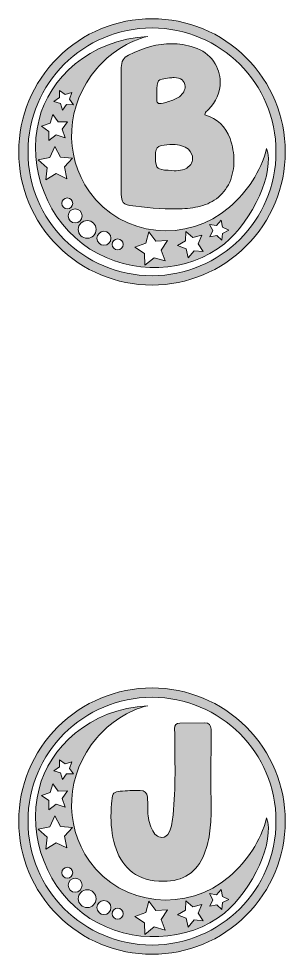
# Model space of a CAD drawing. Header units: inches. Extents: x 0.5 to 37.5, y -17.5 to -0.5.
# Drawn here: x 5.51 to 7.49, y -7.49 to -0.51 of the extents above; entities that cross this region are included whole.
import ezdxf

# ---------------------------------------------------------------- set-up
doc = ezdxf.new("R2010")
doc.units = ezdxf.units.IN
doc.header["$MEASUREMENT"] = 0
doc.layers.add('Layer 1', color=7, linetype='Continuous')

# ---------------------------------------------------------------- blocks, each defined once
blk = doc.blocks.new('block 35')
at = {"layer": 'Layer 1', "true_color": 0xdaaa6d}
h = blk.add_hatch(color=43, dxfattribs=at)
h.dxf.hatch_style = 2
edge = h.paths.add_edge_path()
edge.add_spline(control_points=[(7.2033, -5.7966), (7.0155, -5.6088), (6.7657, -5.5053), (6.5, -5.5053), (6.2343, -5.5053), (5.9845, -5.6088), (5.7966, -5.7966), (5.6088, -5.9845), (5.5053, -6.2343), (5.5053, -6.5), (5.5053, -6.7657), (5.6088, -7.0155), (5.7966, -7.2033), (5.9845, -7.3912), (6.2343, -7.4947), (6.5, -7.4947), (6.7657, -7.4947), (7.0155, -7.3912), (7.2033, -7.2033), (7.3912, -7.0155), (7.4947, -6.7657), (7.4947, -6.5), (7.4947, -6.2343), (7.3912, -5.9845), (7.2033, -5.7966)], knot_values=[0, 0, 0, 0, 1, 1, 1, 2, 2, 2, 3, 3, 3, 4, 4, 4, 5, 5, 5, 6, 6, 6, 7, 7, 7, 8, 8, 8, 8], degree=3, periodic=1)
edge = h.paths.add_edge_path()
edge.add_spline(control_points=[(6.5, -7.4254), (5.9889, -7.4254), (5.5746, -7.0111), (5.5746, -6.5), (5.5746, -5.9889), (5.9889, -5.5746), (6.5, -5.5746), (7.0111, -5.5746), (7.4254, -5.9889), (7.4254, -6.5), (7.4254, -7.0111), (7.0111, -7.4254), (6.5, -7.4254)], knot_values=[0, 0, 0, 0, 1, 1, 1, 2, 2, 2, 3, 3, 3, 4, 4, 4, 4], degree=3, periodic=1)
h = blk.add_hatch(color=43, dxfattribs=at)
h.dxf.hatch_style = 2
edge = h.paths.add_edge_path()
edge.add_spline(control_points=[(7.3557, -6.4749), (7.3103, -6.6525), (7.2129, -6.7943), (7.0777, -6.9133), (6.7665, -7.1872), (6.2717, -7.136), (6.034, -6.7998), (5.8381, -6.5227), (5.8574, -6.1491), (6.0875, -5.878), (6.1803, -5.7687), (6.3257, -5.6687), (6.4691, -5.6378), (6.0299, -5.6613), (5.7339, -5.9545), (5.6569, -6.2583), (5.5648, -6.6213), (5.7211, -7.0226), (6.037, -7.2261), (6.3434, -7.4233), (6.7691, -7.4066), (7.0403, -7.1867), (7.2528, -7.0144), (7.4189, -6.6419), (7.3557, -6.4749)], knot_values=[0, 0, 0, 0, 1, 1, 1, 2, 2, 2, 3, 3, 3, 4, 4, 4, 5, 5, 5, 6, 6, 6, 7, 7, 7, 8, 8, 8, 8], degree=3, periodic=1)
h.paths.add_polyline_path([(5.8097, -6.0408), (5.8514, -6.0725), (5.9011, -6.0561), (5.8839, -6.1055), (5.9148, -6.1477), (5.8625, -6.1466), (5.8319, -6.1891), (5.8168, -6.139), (5.7669, -6.123), (5.8099, -6.0931)])
h.paths.add_polyline_path([(5.7399, -6.2867), (5.7596, -6.2207), (5.8, -6.2765), (5.8689, -6.2748), (5.8283, -6.3305), (5.8511, -6.3955), (5.7856, -6.374), (5.7309, -6.4158), (5.731, -6.347), (5.6744, -6.3078)])
h.paths.add_polyline_path([(5.7073, -6.7082), (5.718, -6.6194), (5.6509, -6.5602), (5.7387, -6.543), (5.7742, -6.4609), (5.8177, -6.5391), (5.9067, -6.5475), (5.8459, -6.613), (5.8654, -6.7003), (5.7842, -6.6627)])
edge = h.paths.add_edge_path()
edge.add_spline(control_points=[(5.8263, -6.8854), (5.8263, -6.8628), (5.8447, -6.8444), (5.8673, -6.8444), (5.89, -6.8444), (5.9083, -6.8628), (5.9083, -6.8854), (5.9083, -6.9081), (5.89, -6.9264), (5.8673, -6.9264), (5.8447, -6.9264), (5.8263, -6.9081), (5.8263, -6.8854)], knot_values=[0, 0, 0, 0, 1, 1, 1, 2, 2, 2, 3, 3, 3, 4, 4, 4, 4], degree=3, periodic=1)
edge = h.paths.add_edge_path()
edge.add_spline(control_points=[(5.874, -6.9788), (5.874, -6.9499), (5.8974, -6.9264), (5.9263, -6.9264), (5.9553, -6.9264), (5.9787, -6.9499), (5.9787, -6.9788), (5.9787, -7.0077), (5.9553, -7.0312), (5.9263, -7.0312), (5.8974, -7.0312), (5.874, -7.0077), (5.874, -6.9788)], knot_values=[0, 0, 0, 0, 1, 1, 1, 2, 2, 2, 3, 3, 3, 4, 4, 4, 4], degree=3, periodic=1)
edge = h.paths.add_edge_path()
edge.add_spline(control_points=[(6.0165, -7.1459), (5.9797, -7.1459), (5.9499, -7.116), (5.9499, -7.0793), (5.9499, -7.0425), (5.9797, -7.0127), (6.0165, -7.0127), (6.0533, -7.0127), (6.0831, -7.0425), (6.0831, -7.0793), (6.0831, -7.116), (6.0533, -7.1459), (6.0165, -7.1459)], knot_values=[0, 0, 0, 0, 1, 1, 1, 2, 2, 2, 3, 3, 3, 4, 4, 4, 4], degree=3, periodic=1)
edge = h.paths.add_edge_path()
edge.add_spline(control_points=[(6.1416, -7.1982), (6.1126, -7.1982), (6.0892, -7.1748), (6.0892, -7.1459), (6.0892, -7.1169), (6.1126, -7.0935), (6.1416, -7.0935), (6.1705, -7.0935), (6.1939, -7.1169), (6.1939, -7.1459), (6.1939, -7.1748), (6.1705, -7.1982), (6.1416, -7.1982)], knot_values=[0, 0, 0, 0, 1, 1, 1, 2, 2, 2, 3, 3, 3, 4, 4, 4, 4], degree=3, periodic=1)
edge = h.paths.add_edge_path()
edge.add_spline(control_points=[(6.2436, -7.2326), (6.2209, -7.2326), (6.2026, -7.2142), (6.2026, -7.1916), (6.2026, -7.1689), (6.2209, -7.1506), (6.2436, -7.1506), (6.2662, -7.1506), (6.2846, -7.1689), (6.2846, -7.1916), (6.2846, -7.2142), (6.2662, -7.2326), (6.2436, -7.2326)], knot_values=[0, 0, 0, 0, 1, 1, 1, 2, 2, 2, 3, 3, 3, 4, 4, 4, 4], degree=3, periodic=1)
h.paths.add_polyline_path([(6.5989, -7.3153), (6.515, -7.2908), (6.4473, -7.346), (6.4447, -7.2587), (6.3713, -7.2114), (6.4535, -7.1819), (6.4758, -7.0975), (6.5292, -7.1666), (6.6164, -7.1617), (6.5673, -7.2339)])
h.paths.add_polyline_path([(6.8141, -7.2385), (6.7704, -7.2917), (6.7547, -7.2247), (6.6906, -7.1996), (6.7495, -7.1639), (6.7536, -7.0952), (6.8057, -7.1403), (6.8723, -7.1229), (6.8456, -7.1863), (6.8827, -7.2443)])
h.paths.add_polyline_path([(7.0265, -7.1089), (7.0203, -7.1608), (6.9828, -7.1243), (6.9315, -7.1344), (6.9547, -7.0875), (6.9292, -7.0417), (6.981, -7.0493), (7.0166, -7.0109), (7.0254, -7.0625), (7.0729, -7.0845)])
at = {"layer": 'Layer 1', "lineweight": 0}
for points in [[(5.8097, -6.0408), (5.8514, -6.0725), (5.9011, -6.0561), (5.8839, -6.1055), (5.9148, -6.1477), (5.8625, -6.1466), (5.8319, -6.1891), (5.8168, -6.139), (5.7669, -6.123), (5.8099, -6.0931), (5.8097, -6.0408)], [(5.7399, -6.2867), (5.7596, -6.2207), (5.8, -6.2765), (5.8689, -6.2748), (5.8283, -6.3305), (5.8511, -6.3955), (5.7856, -6.374), (5.7309, -6.4158), (5.731, -6.347), (5.6744, -6.3078), (5.7399, -6.2867)], [(5.7073, -6.7082), (5.718, -6.6194), (5.6509, -6.5602), (5.7387, -6.543), (5.7742, -6.4609), (5.8177, -6.5391), (5.9067, -6.5475), (5.8459, -6.613), (5.8654, -6.7003), (5.7842, -6.6627), (5.7073, -6.7082)], [(7.0265, -7.1089), (7.0203, -7.1608), (6.9828, -7.1243), (6.9315, -7.1344), (6.9547, -7.0875), (6.9292, -7.0417), (6.981, -7.0493), (7.0166, -7.0109), (7.0254, -7.0625), (7.0729, -7.0845), (7.0265, -7.1089)], [(6.5989, -7.3153), (6.515, -7.2908), (6.4473, -7.346), (6.4447, -7.2587), (6.3713, -7.2114), (6.4535, -7.1819), (6.4758, -7.0975), (6.5292, -7.1666), (6.6164, -7.1617), (6.5673, -7.2339), (6.5989, -7.3153)], [(6.8141, -7.2385), (6.7704, -7.2917), (6.7547, -7.2247), (6.6906, -7.1996), (6.7495, -7.1639), (6.7536, -7.0952), (6.8057, -7.1403), (6.8723, -7.1229), (6.8456, -7.1863), (6.8827, -7.2443), (6.8141, -7.2385)]]:
    blk.add_lwpolyline(points, dxfattribs=at)
for points, knots in [([(7.2033, -5.7966), (7.0155, -5.6088), (6.7657, -5.5053), (6.5, -5.5053), (6.2343, -5.5053), (5.9845, -5.6088), (5.7966, -5.7966), (5.6088, -5.9845), (5.5053, -6.2343), (5.5053, -6.5), (5.5053, -6.7657), (5.6088, -7.0155), (5.7966, -7.2033), (5.9845, -7.3912), (6.2343, -7.4947), (6.5, -7.4947), (6.7657, -7.4947), (7.0155, -7.3912), (7.2033, -7.2033), (7.3912, -7.0155), (7.4947, -6.7657), (7.4947, -6.5), (7.4947, -6.2343), (7.3912, -5.9845), (7.2033, -5.7966)], [0, 0, 0, 0, 1, 1, 1, 2, 2, 2, 3, 3, 3, 4, 4, 4, 5, 5, 5, 6, 6, 6, 7, 7, 7, 8, 8, 8, 8]), ([(6.5, -7.4254), (5.9889, -7.4254), (5.5746, -7.0111), (5.5746, -6.5), (5.5746, -5.9889), (5.9889, -5.5746), (6.5, -5.5746), (7.0111, -5.5746), (7.4254, -5.9889), (7.4254, -6.5), (7.4254, -7.0111), (7.0111, -7.4254), (6.5, -7.4254)], [0, 0, 0, 0, 1, 1, 1, 2, 2, 2, 3, 3, 3, 4, 4, 4, 4]), ([(7.3557, -6.4749), (7.3103, -6.6525), (7.2129, -6.7943), (7.0777, -6.9133), (6.7665, -7.1872), (6.2717, -7.136), (6.034, -6.7998), (5.8381, -6.5227), (5.8574, -6.1491), (6.0875, -5.878), (6.1803, -5.7687), (6.3257, -5.6687), (6.4691, -5.6378), (6.0299, -5.6613), (5.7339, -5.9545), (5.6569, -6.2583), (5.5648, -6.6213), (5.7211, -7.0226), (6.037, -7.2261), (6.3434, -7.4233), (6.7691, -7.4066), (7.0403, -7.1867), (7.2528, -7.0144), (7.4189, -6.6419), (7.3557, -6.4749)], [0, 0, 0, 0, 1, 1, 1, 2, 2, 2, 3, 3, 3, 4, 4, 4, 5, 5, 5, 6, 6, 6, 7, 7, 7, 8, 8, 8, 8]), ([(5.8263, -6.8854), (5.8263, -6.8628), (5.8447, -6.8444), (5.8673, -6.8444), (5.89, -6.8444), (5.9083, -6.8628), (5.9083, -6.8854), (5.9083, -6.9081), (5.89, -6.9264), (5.8673, -6.9264), (5.8447, -6.9264), (5.8263, -6.9081), (5.8263, -6.8854)], [0, 0, 0, 0, 1, 1, 1, 2, 2, 2, 3, 3, 3, 4, 4, 4, 4]), ([(5.874, -6.9788), (5.874, -6.9499), (5.8974, -6.9264), (5.9263, -6.9264), (5.9553, -6.9264), (5.9787, -6.9499), (5.9787, -6.9788), (5.9787, -7.0077), (5.9553, -7.0312), (5.9263, -7.0312), (5.8974, -7.0312), (5.874, -7.0077), (5.874, -6.9788)], [0, 0, 0, 0, 1, 1, 1, 2, 2, 2, 3, 3, 3, 4, 4, 4, 4]), ([(6.0165, -7.1459), (5.9797, -7.1459), (5.9499, -7.116), (5.9499, -7.0793), (5.9499, -7.0425), (5.9797, -7.0127), (6.0165, -7.0127), (6.0533, -7.0127), (6.0831, -7.0425), (6.0831, -7.0793), (6.0831, -7.116), (6.0533, -7.1459), (6.0165, -7.1459)], [0, 0, 0, 0, 1, 1, 1, 2, 2, 2, 3, 3, 3, 4, 4, 4, 4]), ([(6.1416, -7.1982), (6.1126, -7.1982), (6.0892, -7.1748), (6.0892, -7.1459), (6.0892, -7.1169), (6.1126, -7.0935), (6.1416, -7.0935), (6.1705, -7.0935), (6.1939, -7.1169), (6.1939, -7.1459), (6.1939, -7.1748), (6.1705, -7.1982), (6.1416, -7.1982)], [0, 0, 0, 0, 1, 1, 1, 2, 2, 2, 3, 3, 3, 4, 4, 4, 4]), ([(6.2436, -7.2326), (6.2209, -7.2326), (6.2026, -7.2142), (6.2026, -7.1916), (6.2026, -7.1689), (6.2209, -7.1506), (6.2436, -7.1506), (6.2662, -7.1506), (6.2846, -7.1689), (6.2846, -7.1916), (6.2846, -7.2142), (6.2662, -7.2326), (6.2436, -7.2326)], [0, 0, 0, 0, 1, 1, 1, 2, 2, 2, 3, 3, 3, 4, 4, 4, 4])]:
    blk.add_open_spline(points, degree=3, knots=knots, dxfattribs=at)
blk = doc.blocks.new('block 34')
at = {"layer": 'Layer 1', "true_color": 0xdaaa6d}
h = blk.add_hatch(color=43, dxfattribs=at)
h.dxf.hatch_style = 2
edge = h.paths.add_edge_path()
edge.add_spline(control_points=[(6.3552, -6.883), (6.298, -6.8386), (6.2568, -6.7799), (6.2317, -6.7069), (6.2065, -6.634), (6.1939, -6.5541), (6.1939, -6.4673), (6.1939, -6.3667), (6.2013, -6.308), (6.2161, -6.2912), (6.225, -6.2823), (6.2403, -6.2774), (6.262, -6.2764), (6.3103, -6.2725), (6.3601, -6.2705), (6.4114, -6.2705), (6.4449, -6.2705), (6.4632, -6.2873), (6.4662, -6.3208), (6.4681, -6.3465), (6.4691, -6.3721), (6.4691, -6.3977), (6.4691, -6.3977), (6.4691, -6.4273), (6.4691, -6.4273), (6.4691, -6.4727), (6.4787, -6.5163), (6.498, -6.5583), (6.5172, -6.6002), (6.5426, -6.6211), (6.5741, -6.6211), (6.5958, -6.6211), (6.6141, -6.6078), (6.6289, -6.5812), (6.6456, -6.5398), (6.655, -6.4969), (6.657, -6.4525), (6.6669, -6.3509), (6.6718, -6.2493), (6.6718, -6.1477), (6.6718, -6.0343), (6.6708, -5.9214), (6.6688, -5.8089), (6.6688, -5.7823), (6.6821, -5.7685), (6.7088, -5.7675), (6.7088, -5.7675), (6.8952, -5.766), (6.8952, -5.766), (6.9248, -5.766), (6.94, -5.7813), (6.941, -5.8119), (6.941, -5.8119), (6.9396, -6.2172), (6.9396, -6.2172), (6.9396, -6.2172), (6.9425, -6.3963), (6.9425, -6.3963), (6.9425, -6.4545), (6.939, -6.5131), (6.9322, -6.5723), (6.9253, -6.6315), (6.9109, -6.6897), (6.8893, -6.7469), (6.835, -6.882), (6.7339, -6.9496), (6.586, -6.9496), (6.4893, -6.9496), (6.4124, -6.9274), (6.3552, -6.883)], knot_values=[0, 0, 0, 0, 1, 1, 1, 2, 2, 2, 3, 3, 3, 4, 4, 4, 5, 5, 5, 6, 6, 6, 7, 7, 7, 8, 8, 8, 9, 9, 9, 10, 10, 10, 11, 11, 11, 12, 12, 12, 13, 13, 13, 14, 14, 14, 15, 15, 15, 16, 16, 16, 17, 17, 17, 18, 18, 18, 19, 19, 19, 20, 20, 20, 21, 21, 21, 22, 22, 22, 23, 23, 23, 23], degree=3, periodic=1)
at = {"layer": 'Layer 1', "lineweight": 0}
blk.add_open_spline([(6.3552, -6.883), (6.298, -6.8386), (6.2568, -6.7799), (6.2317, -6.7069), (6.2065, -6.634), (6.1939, -6.5541), (6.1939, -6.4673), (6.1939, -6.3667), (6.2013, -6.308), (6.2161, -6.2912), (6.225, -6.2823), (6.2403, -6.2774), (6.262, -6.2764), (6.3103, -6.2725), (6.3601, -6.2705), (6.4114, -6.2705), (6.4449, -6.2705), (6.4632, -6.2873), (6.4662, -6.3208), (6.4681, -6.3465), (6.4691, -6.3721), (6.4691, -6.3977), (6.4691, -6.3977), (6.4691, -6.4273), (6.4691, -6.4273), (6.4691, -6.4727), (6.4787, -6.5163), (6.498, -6.5583), (6.5172, -6.6002), (6.5426, -6.6211), (6.5741, -6.6211), (6.5958, -6.6211), (6.6141, -6.6078), (6.6289, -6.5812), (6.6456, -6.5398), (6.655, -6.4969), (6.657, -6.4525), (6.6669, -6.3509), (6.6718, -6.2493), (6.6718, -6.1477), (6.6718, -6.0343), (6.6708, -5.9214), (6.6688, -5.8089), (6.6688, -5.7823), (6.6821, -5.7685), (6.7088, -5.7675), (6.7088, -5.7675), (6.8952, -5.766), (6.8952, -5.766), (6.9248, -5.766), (6.94, -5.7813), (6.941, -5.8119), (6.941, -5.8119), (6.9396, -6.2172), (6.9396, -6.2172), (6.9396, -6.2172), (6.9425, -6.3963), (6.9425, -6.3963), (6.9425, -6.4545), (6.939, -6.5131), (6.9322, -6.5723), (6.9253, -6.6315), (6.9109, -6.6897), (6.8893, -6.7469), (6.835, -6.882), (6.7339, -6.9496), (6.586, -6.9496), (6.4893, -6.9496), (6.4124, -6.9274), (6.3552, -6.883)], degree=3, knots=[0, 0, 0, 0, 1, 1, 1, 2, 2, 2, 3, 3, 3, 4, 4, 4, 5, 5, 5, 6, 6, 6, 7, 7, 7, 8, 8, 8, 9, 9, 9, 10, 10, 10, 11, 11, 11, 12, 12, 12, 13, 13, 13, 14, 14, 14, 15, 15, 15, 16, 16, 16, 17, 17, 17, 18, 18, 18, 19, 19, 19, 20, 20, 20, 21, 21, 21, 22, 22, 22, 23, 23, 23, 23], dxfattribs=at)
at = {"layer": 'Layer 1'}
blk.add_blockref('block 35', (0, 0), dxfattribs=at)
blk = doc.blocks.new('block 51')
at = {"layer": 'Layer 1', "true_color": 0xdaaa6d}
h = blk.add_hatch(color=43, dxfattribs=at)
h.dxf.hatch_style = 2
edge = h.paths.add_edge_path()
edge.add_spline(control_points=[(7.2033, -0.7966), (7.0155, -0.6088), (6.7657, -0.5053), (6.5, -0.5053), (6.2343, -0.5053), (5.9845, -0.6088), (5.7966, -0.7966), (5.6088, -0.9845), (5.5053, -1.2343), (5.5053, -1.5), (5.5053, -1.7657), (5.6088, -2.0155), (5.7966, -2.2033), (5.9845, -2.3912), (6.2343, -2.4947), (6.5, -2.4947), (6.7657, -2.4947), (7.0155, -2.3912), (7.2033, -2.2033), (7.3912, -2.0155), (7.4947, -1.7657), (7.4947, -1.5), (7.4947, -1.2343), (7.3912, -0.9845), (7.2033, -0.7966)], knot_values=[0, 0, 0, 0, 1, 1, 1, 2, 2, 2, 3, 3, 3, 4, 4, 4, 5, 5, 5, 6, 6, 6, 7, 7, 7, 8, 8, 8, 8], degree=3, periodic=1)
edge = h.paths.add_edge_path()
edge.add_spline(control_points=[(6.5, -2.4254), (5.9889, -2.4254), (5.5746, -2.0111), (5.5746, -1.5), (5.5746, -0.9889), (5.9889, -0.5746), (6.5, -0.5746), (7.0111, -0.5746), (7.4254, -0.9889), (7.4254, -1.5), (7.4254, -2.0111), (7.0111, -2.4254), (6.5, -2.4254)], knot_values=[0, 0, 0, 0, 1, 1, 1, 2, 2, 2, 3, 3, 3, 4, 4, 4, 4], degree=3, periodic=1)
h = blk.add_hatch(color=43, dxfattribs=at)
h.dxf.hatch_style = 2
edge = h.paths.add_edge_path()
edge.add_spline(control_points=[(7.3557, -1.4749), (7.3103, -1.6525), (7.2129, -1.7943), (7.0777, -1.9133), (6.7665, -2.1872), (6.2717, -2.136), (6.034, -1.7998), (5.8381, -1.5227), (5.8574, -1.1491), (6.0875, -0.878), (6.1803, -0.7687), (6.3257, -0.6687), (6.4691, -0.6378), (6.0299, -0.6613), (5.7339, -0.9545), (5.6569, -1.2583), (5.5648, -1.6213), (5.7211, -2.0226), (6.037, -2.2261), (6.3434, -2.4233), (6.7691, -2.4066), (7.0403, -2.1867), (7.2528, -2.0144), (7.4189, -1.6419), (7.3557, -1.4749)], knot_values=[0, 0, 0, 0, 1, 1, 1, 2, 2, 2, 3, 3, 3, 4, 4, 4, 5, 5, 5, 6, 6, 6, 7, 7, 7, 8, 8, 8, 8], degree=3, periodic=1)
h.paths.add_polyline_path([(5.8097, -1.0408), (5.8514, -1.0725), (5.9011, -1.0561), (5.8839, -1.1055), (5.9148, -1.1477), (5.8625, -1.1466), (5.8319, -1.1891), (5.8168, -1.139), (5.7669, -1.123), (5.8099, -1.0931)])
h.paths.add_polyline_path([(5.7399, -1.2867), (5.7596, -1.2207), (5.8, -1.2765), (5.8689, -1.2748), (5.8283, -1.3305), (5.8511, -1.3955), (5.7856, -1.374), (5.7309, -1.4158), (5.731, -1.347), (5.6744, -1.3078)])
h.paths.add_polyline_path([(5.7073, -1.7082), (5.718, -1.6194), (5.6509, -1.5602), (5.7387, -1.543), (5.7742, -1.4609), (5.8177, -1.5391), (5.9067, -1.5475), (5.8459, -1.613), (5.8654, -1.7003), (5.7842, -1.6627)])
edge = h.paths.add_edge_path()
edge.add_spline(control_points=[(5.8263, -1.8854), (5.8263, -1.8628), (5.8447, -1.8444), (5.8673, -1.8444), (5.89, -1.8444), (5.9083, -1.8628), (5.9083, -1.8854), (5.9083, -1.9081), (5.89, -1.9264), (5.8673, -1.9264), (5.8447, -1.9264), (5.8263, -1.9081), (5.8263, -1.8854)], knot_values=[0, 0, 0, 0, 1, 1, 1, 2, 2, 2, 3, 3, 3, 4, 4, 4, 4], degree=3, periodic=1)
edge = h.paths.add_edge_path()
edge.add_spline(control_points=[(5.874, -1.9788), (5.874, -1.9499), (5.8974, -1.9264), (5.9263, -1.9264), (5.9553, -1.9264), (5.9787, -1.9499), (5.9787, -1.9788), (5.9787, -2.0077), (5.9553, -2.0312), (5.9263, -2.0312), (5.8974, -2.0312), (5.874, -2.0077), (5.874, -1.9788)], knot_values=[0, 0, 0, 0, 1, 1, 1, 2, 2, 2, 3, 3, 3, 4, 4, 4, 4], degree=3, periodic=1)
edge = h.paths.add_edge_path()
edge.add_spline(control_points=[(6.0165, -2.1459), (5.9797, -2.1459), (5.9499, -2.116), (5.9499, -2.0793), (5.9499, -2.0425), (5.9797, -2.0127), (6.0165, -2.0127), (6.0533, -2.0127), (6.0831, -2.0425), (6.0831, -2.0793), (6.0831, -2.116), (6.0533, -2.1459), (6.0165, -2.1459)], knot_values=[0, 0, 0, 0, 1, 1, 1, 2, 2, 2, 3, 3, 3, 4, 4, 4, 4], degree=3, periodic=1)
edge = h.paths.add_edge_path()
edge.add_spline(control_points=[(6.1416, -2.1982), (6.1126, -2.1982), (6.0892, -2.1748), (6.0892, -2.1459), (6.0892, -2.1169), (6.1126, -2.0935), (6.1416, -2.0935), (6.1705, -2.0935), (6.1939, -2.1169), (6.1939, -2.1459), (6.1939, -2.1748), (6.1705, -2.1982), (6.1416, -2.1982)], knot_values=[0, 0, 0, 0, 1, 1, 1, 2, 2, 2, 3, 3, 3, 4, 4, 4, 4], degree=3, periodic=1)
edge = h.paths.add_edge_path()
edge.add_spline(control_points=[(6.2436, -2.2326), (6.2209, -2.2326), (6.2026, -2.2142), (6.2026, -2.1916), (6.2026, -2.1689), (6.2209, -2.1506), (6.2436, -2.1506), (6.2662, -2.1506), (6.2846, -2.1689), (6.2846, -2.1916), (6.2846, -2.2142), (6.2662, -2.2326), (6.2436, -2.2326)], knot_values=[0, 0, 0, 0, 1, 1, 1, 2, 2, 2, 3, 3, 3, 4, 4, 4, 4], degree=3, periodic=1)
h.paths.add_polyline_path([(6.5989, -2.3153), (6.515, -2.2908), (6.4473, -2.346), (6.4447, -2.2587), (6.3713, -2.2114), (6.4535, -2.1819), (6.4758, -2.0975), (6.5292, -2.1666), (6.6164, -2.1617), (6.5673, -2.2339)])
h.paths.add_polyline_path([(6.8141, -2.2385), (6.7704, -2.2917), (6.7547, -2.2247), (6.6906, -2.1996), (6.7495, -2.1639), (6.7536, -2.0952), (6.8057, -2.1403), (6.8723, -2.1229), (6.8456, -2.1863), (6.8827, -2.2443)])
h.paths.add_polyline_path([(7.0265, -2.1089), (7.0203, -2.1608), (6.9828, -2.1243), (6.9315, -2.1344), (6.9547, -2.0875), (6.9292, -2.0417), (6.981, -2.0493), (7.0166, -2.0109), (7.0254, -2.0625), (7.0729, -2.0845)])
at = {"layer": 'Layer 1', "lineweight": 0}
for points in [[(5.8097, -1.0408), (5.8514, -1.0725), (5.9011, -1.0561), (5.8839, -1.1055), (5.9148, -1.1477), (5.8625, -1.1466), (5.8319, -1.1891), (5.8168, -1.139), (5.7669, -1.123), (5.8099, -1.0931), (5.8097, -1.0408)], [(5.7399, -1.2867), (5.7596, -1.2207), (5.8, -1.2765), (5.8689, -1.2748), (5.8283, -1.3305), (5.8511, -1.3955), (5.7856, -1.374), (5.7309, -1.4158), (5.731, -1.347), (5.6744, -1.3078), (5.7399, -1.2867)], [(5.7073, -1.7082), (5.718, -1.6194), (5.6509, -1.5602), (5.7387, -1.543), (5.7742, -1.4609), (5.8177, -1.5391), (5.9067, -1.5475), (5.8459, -1.613), (5.8654, -1.7003), (5.7842, -1.6627), (5.7073, -1.7082)], [(7.0265, -2.1089), (7.0203, -2.1608), (6.9828, -2.1243), (6.9315, -2.1344), (6.9547, -2.0875), (6.9292, -2.0417), (6.981, -2.0493), (7.0166, -2.0109), (7.0254, -2.0625), (7.0729, -2.0845), (7.0265, -2.1089)], [(6.8141, -2.2385), (6.7704, -2.2917), (6.7547, -2.2247), (6.6906, -2.1996), (6.7495, -2.1639), (6.7536, -2.0952), (6.8057, -2.1403), (6.8723, -2.1229), (6.8456, -2.1863), (6.8827, -2.2443), (6.8141, -2.2385)], [(6.5989, -2.3153), (6.515, -2.2908), (6.4473, -2.346), (6.4447, -2.2587), (6.3713, -2.2114), (6.4535, -2.1819), (6.4758, -2.0975), (6.5292, -2.1666), (6.6164, -2.1617), (6.5673, -2.2339), (6.5989, -2.3153)]]:
    blk.add_lwpolyline(points, dxfattribs=at)
for points, knots in [([(7.2033, -0.7966), (7.0155, -0.6088), (6.7657, -0.5053), (6.5, -0.5053), (6.2343, -0.5053), (5.9845, -0.6088), (5.7966, -0.7966), (5.6088, -0.9845), (5.5053, -1.2343), (5.5053, -1.5), (5.5053, -1.7657), (5.6088, -2.0155), (5.7966, -2.2033), (5.9845, -2.3912), (6.2343, -2.4947), (6.5, -2.4947), (6.7657, -2.4947), (7.0155, -2.3912), (7.2033, -2.2033), (7.3912, -2.0155), (7.4947, -1.7657), (7.4947, -1.5), (7.4947, -1.2343), (7.3912, -0.9845), (7.2033, -0.7966)], [0, 0, 0, 0, 1, 1, 1, 2, 2, 2, 3, 3, 3, 4, 4, 4, 5, 5, 5, 6, 6, 6, 7, 7, 7, 8, 8, 8, 8]), ([(6.5, -2.4254), (5.9889, -2.4254), (5.5746, -2.0111), (5.5746, -1.5), (5.5746, -0.9889), (5.9889, -0.5746), (6.5, -0.5746), (7.0111, -0.5746), (7.4254, -0.9889), (7.4254, -1.5), (7.4254, -2.0111), (7.0111, -2.4254), (6.5, -2.4254)], [0, 0, 0, 0, 1, 1, 1, 2, 2, 2, 3, 3, 3, 4, 4, 4, 4]), ([(7.3557, -1.4749), (7.3103, -1.6525), (7.2129, -1.7943), (7.0777, -1.9133), (6.7665, -2.1872), (6.2717, -2.136), (6.034, -1.7998), (5.8381, -1.5227), (5.8574, -1.1491), (6.0875, -0.878), (6.1803, -0.7687), (6.3257, -0.6687), (6.4691, -0.6378), (6.0299, -0.6613), (5.7339, -0.9545), (5.6569, -1.2583), (5.5648, -1.6213), (5.7211, -2.0226), (6.037, -2.2261), (6.3434, -2.4233), (6.7691, -2.4066), (7.0403, -2.1867), (7.2528, -2.0144), (7.4189, -1.6419), (7.3557, -1.4749)], [0, 0, 0, 0, 1, 1, 1, 2, 2, 2, 3, 3, 3, 4, 4, 4, 5, 5, 5, 6, 6, 6, 7, 7, 7, 8, 8, 8, 8]), ([(5.8263, -1.8854), (5.8263, -1.8628), (5.8447, -1.8444), (5.8673, -1.8444), (5.89, -1.8444), (5.9083, -1.8628), (5.9083, -1.8854), (5.9083, -1.9081), (5.89, -1.9264), (5.8673, -1.9264), (5.8447, -1.9264), (5.8263, -1.9081), (5.8263, -1.8854)], [0, 0, 0, 0, 1, 1, 1, 2, 2, 2, 3, 3, 3, 4, 4, 4, 4]), ([(5.874, -1.9788), (5.874, -1.9499), (5.8974, -1.9264), (5.9263, -1.9264), (5.9553, -1.9264), (5.9787, -1.9499), (5.9787, -1.9788), (5.9787, -2.0077), (5.9553, -2.0312), (5.9263, -2.0312), (5.8974, -2.0312), (5.874, -2.0077), (5.874, -1.9788)], [0, 0, 0, 0, 1, 1, 1, 2, 2, 2, 3, 3, 3, 4, 4, 4, 4]), ([(6.0165, -2.1459), (5.9797, -2.1459), (5.9499, -2.116), (5.9499, -2.0793), (5.9499, -2.0425), (5.9797, -2.0127), (6.0165, -2.0127), (6.0533, -2.0127), (6.0831, -2.0425), (6.0831, -2.0793), (6.0831, -2.116), (6.0533, -2.1459), (6.0165, -2.1459)], [0, 0, 0, 0, 1, 1, 1, 2, 2, 2, 3, 3, 3, 4, 4, 4, 4]), ([(6.1416, -2.1982), (6.1126, -2.1982), (6.0892, -2.1748), (6.0892, -2.1459), (6.0892, -2.1169), (6.1126, -2.0935), (6.1416, -2.0935), (6.1705, -2.0935), (6.1939, -2.1169), (6.1939, -2.1459), (6.1939, -2.1748), (6.1705, -2.1982), (6.1416, -2.1982)], [0, 0, 0, 0, 1, 1, 1, 2, 2, 2, 3, 3, 3, 4, 4, 4, 4]), ([(6.2436, -2.2326), (6.2209, -2.2326), (6.2026, -2.2142), (6.2026, -2.1916), (6.2026, -2.1689), (6.2209, -2.1506), (6.2436, -2.1506), (6.2662, -2.1506), (6.2846, -2.1689), (6.2846, -2.1916), (6.2846, -2.2142), (6.2662, -2.2326), (6.2436, -2.2326)], [0, 0, 0, 0, 1, 1, 1, 2, 2, 2, 3, 3, 3, 4, 4, 4, 4])]:
    blk.add_open_spline(points, degree=3, knots=knots, dxfattribs=at)
blk = doc.blocks.new('block 50')
at = {"layer": 'Layer 1', "true_color": 0xdaaa6d}
h = blk.add_hatch(color=43, dxfattribs=at)
h.dxf.hatch_style = 2
edge = h.paths.add_edge_path()
edge.add_spline(control_points=[(6.335, -1.9005), (6.3035, -1.8954), (6.2847, -1.8845), (6.2786, -1.8677), (6.2725, -1.8509), (6.2694, -1.8267), (6.2694, -1.7952), (6.2694, -1.7952), (6.2709, -0.8704), (6.2709, -0.8704), (6.2709, -0.8256), (6.2887, -0.7946), (6.3243, -0.7773), (6.4373, -0.7203), (6.5446, -0.6918), (6.6463, -0.6918), (6.7013, -0.6918), (6.7572, -0.701), (6.8142, -0.7193), (6.8773, -0.7407), (6.9256, -0.7753), (6.9592, -0.8231), (6.9928, -0.8709), (7.0095, -0.9228), (7.0095, -0.9787), (7.0095, -1.0561), (6.98, -1.1247), (6.921, -1.1847), (6.921, -1.1847), (6.9119, -1.1924), (6.9119, -1.1924), (6.9017, -1.2005), (6.8961, -1.2107), (6.8951, -1.2229), (6.9867, -1.2524), (7.0492, -1.3114), (7.0828, -1.3999), (7.1021, -1.4559), (7.1118, -1.5118), (7.1118, -1.5678), (7.1118, -1.6207), (7.1011, -1.6736), (7.0797, -1.7265), (7.0543, -1.7794), (7.0212, -1.8206), (6.9806, -1.8501), (6.9399, -1.8796), (6.8941, -1.8997), (6.8432, -1.9104), (6.7923, -1.9211), (6.7399, -1.9264), (6.686, -1.9264), (6.568, -1.9264), (6.451, -1.9178), (6.335, -1.9005)], knot_values=[0, 0, 0, 0, 1, 1, 1, 2, 2, 2, 3, 3, 3, 4, 4, 4, 5, 5, 5, 6, 6, 6, 7, 7, 7, 8, 8, 8, 9, 9, 9, 10, 10, 10, 11, 11, 11, 12, 12, 12, 13, 13, 13, 14, 14, 14, 15, 15, 15, 16, 16, 16, 17, 17, 17, 18, 18, 18, 18], degree=3, periodic=1)
edge = h.paths.add_edge_path()
edge.add_spline(control_points=[(6.6799, -1.641), (6.7013, -1.641), (6.7232, -1.637), (6.7455, -1.6288), (6.7842, -1.6085), (6.8035, -1.582), (6.8035, -1.5495), (6.8035, -1.5261), (6.7928, -1.5032), (6.7715, -1.4808), (6.743, -1.4574), (6.7043, -1.4457), (6.6555, -1.4457), (6.626, -1.4457), (6.5972, -1.4483), (6.5693, -1.4533), (6.5413, -1.4584), (6.5273, -1.4752), (6.5273, -1.5037), (6.5273, -1.5037), (6.5258, -1.5434), (6.5258, -1.5434), (6.5258, -1.5861), (6.5321, -1.612), (6.5449, -1.6212), (6.5576, -1.6304), (6.5828, -1.636), (6.6204, -1.638), (6.6204, -1.638), (6.6647, -1.6426), (6.6647, -1.6426), (6.6647, -1.6426), (6.6799, -1.641), (6.6799, -1.641)], knot_values=[0, 0, 0, 0, 1, 1, 1, 2, 2, 2, 3, 3, 3, 4, 4, 4, 5, 5, 5, 6, 6, 6, 7, 7, 7, 8, 8, 8, 9, 9, 9, 10, 10, 10, 11, 11, 11, 11], degree=3, periodic=1)
edge = h.paths.add_edge_path()
edge.add_spline(control_points=[(6.6235, -1.1237), (6.6519, -1.1166), (6.6789, -1.1049), (6.7043, -1.0886), (6.7328, -1.0642), (6.7471, -1.0388), (6.7471, -1.0123), (6.744, -0.9676), (6.7165, -0.9452), (6.6647, -0.9452), (6.6535, -0.9452), (6.6423, -0.9462), (6.6311, -0.9482), (6.5853, -0.9523), (6.5578, -0.9596), (6.5487, -0.9703), (6.5395, -0.981), (6.5349, -1.0108), (6.5349, -1.0596), (6.5349, -1.0891), (6.5357, -1.1097), (6.5372, -1.1214), (6.5388, -1.1331), (6.5456, -1.139), (6.5578, -1.139), (6.571, -1.139), (6.5929, -1.1339), (6.6235, -1.1237)], knot_values=[0, 0, 0, 0, 1, 1, 1, 2, 2, 2, 3, 3, 3, 4, 4, 4, 5, 5, 5, 6, 6, 6, 7, 7, 7, 8, 8, 8, 9, 9, 9, 9], degree=3, periodic=1)
at = {"layer": 'Layer 1', "lineweight": 0}
for points, knots in [([(6.335, -1.9005), (6.3035, -1.8954), (6.2847, -1.8845), (6.2786, -1.8677), (6.2725, -1.8509), (6.2694, -1.8267), (6.2694, -1.7952), (6.2694, -1.7952), (6.2709, -0.8704), (6.2709, -0.8704), (6.2709, -0.8256), (6.2887, -0.7946), (6.3243, -0.7773), (6.4373, -0.7203), (6.5446, -0.6918), (6.6463, -0.6918), (6.7013, -0.6918), (6.7572, -0.701), (6.8142, -0.7193), (6.8773, -0.7407), (6.9256, -0.7753), (6.9592, -0.8231), (6.9928, -0.8709), (7.0095, -0.9228), (7.0095, -0.9787), (7.0095, -1.0561), (6.98, -1.1247), (6.921, -1.1847), (6.921, -1.1847), (6.9119, -1.1924), (6.9119, -1.1924), (6.9017, -1.2005), (6.8961, -1.2107), (6.8951, -1.2229), (6.9867, -1.2524), (7.0492, -1.3114), (7.0828, -1.3999), (7.1021, -1.4559), (7.1118, -1.5118), (7.1118, -1.5678), (7.1118, -1.6207), (7.1011, -1.6736), (7.0797, -1.7265), (7.0543, -1.7794), (7.0212, -1.8206), (6.9806, -1.8501), (6.9399, -1.8796), (6.8941, -1.8997), (6.8432, -1.9104), (6.7923, -1.9211), (6.7399, -1.9264), (6.686, -1.9264), (6.568, -1.9264), (6.451, -1.9178), (6.335, -1.9005)], [0, 0, 0, 0, 1, 1, 1, 2, 2, 2, 3, 3, 3, 4, 4, 4, 5, 5, 5, 6, 6, 6, 7, 7, 7, 8, 8, 8, 9, 9, 9, 10, 10, 10, 11, 11, 11, 12, 12, 12, 13, 13, 13, 14, 14, 14, 15, 15, 15, 16, 16, 16, 17, 17, 17, 18, 18, 18, 18]), ([(6.6235, -1.1237), (6.6519, -1.1166), (6.6789, -1.1049), (6.7043, -1.0886), (6.7328, -1.0642), (6.7471, -1.0388), (6.7471, -1.0123), (6.744, -0.9676), (6.7165, -0.9452), (6.6647, -0.9452), (6.6535, -0.9452), (6.6423, -0.9462), (6.6311, -0.9482), (6.5853, -0.9523), (6.5578, -0.9596), (6.5487, -0.9703), (6.5395, -0.981), (6.5349, -1.0108), (6.5349, -1.0596), (6.5349, -1.0891), (6.5357, -1.1097), (6.5372, -1.1214), (6.5388, -1.1331), (6.5456, -1.139), (6.5578, -1.139), (6.571, -1.139), (6.5929, -1.1339), (6.6235, -1.1237)], [0, 0, 0, 0, 1, 1, 1, 2, 2, 2, 3, 3, 3, 4, 4, 4, 5, 5, 5, 6, 6, 6, 7, 7, 7, 8, 8, 8, 9, 9, 9, 9]), ([(6.6799, -1.641), (6.7013, -1.641), (6.7232, -1.637), (6.7455, -1.6288), (6.7842, -1.6085), (6.8035, -1.582), (6.8035, -1.5495), (6.8035, -1.5261), (6.7928, -1.5032), (6.7715, -1.4808), (6.743, -1.4574), (6.7043, -1.4457), (6.6555, -1.4457), (6.626, -1.4457), (6.5972, -1.4483), (6.5693, -1.4533), (6.5413, -1.4584), (6.5273, -1.4752), (6.5273, -1.5037), (6.5273, -1.5037), (6.5258, -1.5434), (6.5258, -1.5434), (6.5258, -1.5861), (6.5321, -1.612), (6.5449, -1.6212), (6.5576, -1.6304), (6.5828, -1.636), (6.6204, -1.638), (6.6204, -1.638), (6.6647, -1.6426), (6.6647, -1.6426), (6.6647, -1.6426), (6.6799, -1.641), (6.6799, -1.641)], [0, 0, 0, 0, 1, 1, 1, 2, 2, 2, 3, 3, 3, 4, 4, 4, 5, 5, 5, 6, 6, 6, 7, 7, 7, 8, 8, 8, 9, 9, 9, 10, 10, 10, 11, 11, 11, 11])]:
    blk.add_open_spline(points, degree=3, knots=knots, dxfattribs=at)
at = {"layer": 'Layer 1'}
blk.add_blockref('block 51', (0, 0), dxfattribs=at)

msp = doc.modelspace()

# ---------------------------------------------------------------- block references
at = {"layer": 'Layer 1'}
for name in ['block 50', 'block 34']:
    msp.add_blockref(name, (0, 0), dxfattribs=at)

doc.saveas('drawing.dxf')
